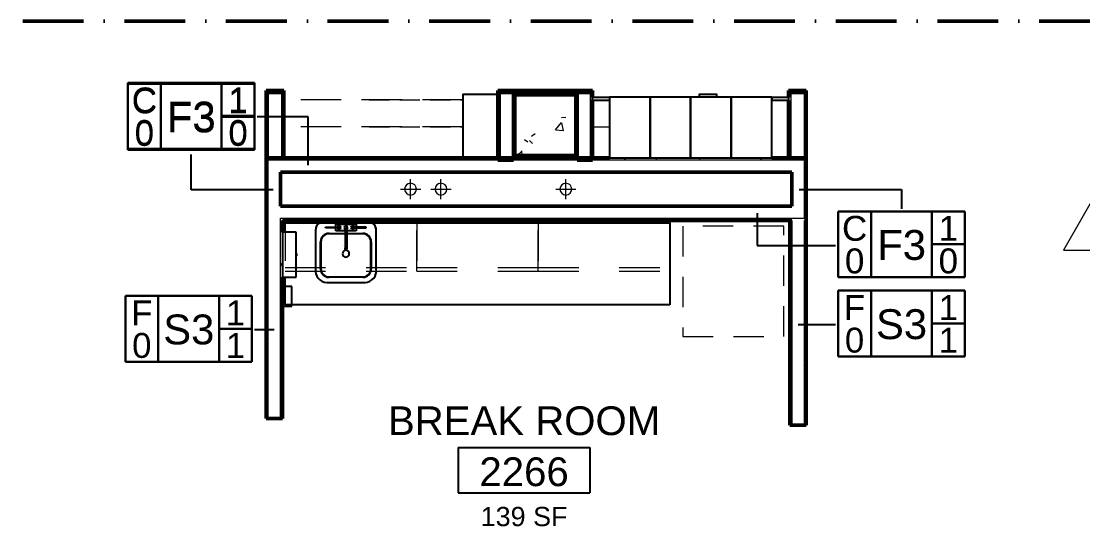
# Model space of a CAD drawing. Header units: inches. Extents: x -1132 to 5570, y -1986 to 4304.
# Drawn here: x 2753.7 to 3068.1, y -1115.6 to -964.6 of the extents above; entities that cross this region are included whole.
import ezdxf

# ---------------------------------------------------------------- set-up
doc = ezdxf.new("R2010")
doc.units = ezdxf.units.IN
doc.header["$LTSCALE"] = 96
doc.header["$MEASUREMENT"] = 0
for name, pattern in [('Dash', [0.25, 0.125, -0.125]), ('Dash Dot 3_16_', [0.3125, 0.1875, -0.0625, 0, -0.0625]), ('Hidden 1_8_', [0.1875, 0.125, -0.0625]), ('IMPORT-Demolished _3_', [0.09375, 0.0625, -0.03125]), ('Overhead', [0.15625, 0.09375, -0.0625])]:
    doc.linetypes.add(name, pattern=pattern)
doc.layers.get('0').update_dxf_attribs({"linetype": 'CONTINUOUS'})
for name, color, linetype, lineweight in [('101013_EX_MER-02_dwg', 8, 'CONTINUOUS', 13), ('A-ANNO-SYMB', 150, 'CONTINUOUS', 13), ('A-AREA-IDEN', 2, 'CONTINUOUS', 25), ('A-DEMO', 250, 'IMPORT-Demolished _3_', 13), ('A-DETL-HDLN', 90, 'Hidden 1_8_', 13), ('A-WALL', 113, 'CONTINUOUS', 18), ('A-WALL-IDEN', 211, 'CONTINUOUS', 25), ('A-WALL-PATT', 111, 'CONTINUOUS', 25), ('G-ANNO-REVC-IDEN', 71, 'CONTINUOUS', 18), ('I-WALL', 2, 'CONTINUOUS', 18), ('P-PIPE', 3, 'CONTINUOUS', 18), ('P-PIPE-CNTR', 3, 'CONTINUOUS', 18), ('P-SANR-FIXT', 6, 'CONTINUOUS', 25), ('Q-CASE', 31, 'CONTINUOUS', 25), ('Q-CASE-HDLN', 31, 'Dash', 18), ('Q-SPCQ', 91, 'CONTINUOUS', 25)]:
    doc.layers.add(name, color=color, linetype=linetype, lineweight=lineweight)
doc.layers.add('A-COLS', color=5, linetype='CONTINUOUS')
doc.layers.add('A-WALL-FULL', color=6, linetype='CONTINUOUS')
doc.styles.add('Arial_1', font='arial.ttf', dxfattribs={"height": 8.851796})
doc.styles.add('Arial_2', font='arial.ttf', dxfattribs={"height": 7.376497})
doc.styles.add('Swis721 BT', font='swiss.ttf', dxfattribs={"height": 8.514638})
doc.styles.add('Swis721 Ex BT', font='swisse.ttf', dxfattribs={"height": 5.705972})
pattern_1 = [(0, (-36, 0), (15.36, 3.84), [1.267, -10.253, 1.267, -10.253, -61.44]), (0, (-36, 0), (15.36, 3.84), [-23.04, 1.267, -21.773, 1.267, -10.253, -26.88]), (0, (-36, 0), (15.36, 3.84), [-57.6, 1.267, -6.413, 1.267, -17.933]), (120, (-30.24, 1.92), (-11.0055376, 11.38215), [1.267, -10.253, 1.267, -10.253, -61.44]), (120, (-30.24, 1.92), (-11.0055376, 11.38215), [-23.04, 1.267, -21.773, 1.267, -10.253, -26.88]), (120, (-30.24, 1.92), (-11.0055376, 11.38215), [-57.6, 1.267, -6.413, 1.267, -17.933]), (240, (-28.32, 9.6), (-4.3544624, -15.22215), [1.267, -10.253, 1.267, -10.253, -61.44]), (240, (-28.32, 9.6), (-4.3544624, -15.22215), [-23.04, 1.267, -21.773, 1.267, -10.253, -26.88]), (240, (-28.32, 9.6), (-4.3544624, -15.22215), [-57.6, 1.267, -6.413, 1.267, -17.933])]

# ---------------------------------------------------------------- blocks, each defined once
blk = doc.blocks.new('101013_EX_MER-02_dwg-1452792-2ND FLR PLAN - EAST WING')
at = {"layer": 'A-DEMO', "color": 9}
for p, q in [((2951.47, 1235.08), (2979.18, 1235.08)), ((3012.59, 1235.08), (3012.98, 1235.08)), ((2951.47, 1227.08), (2979.18, 1227.08)), ((3012.59, 1227.08), (3012.98, 1227.08)), ((3017.61, 1227.08), (3022.64, 1227.08))]:
    blk.add_line(p, q, dxfattribs=at)
at = {"layer": 'A-WALL-FULL', "color": 9}
blk.add_line((3007.18, 1217.83), (3007.18, 1218.52), dxfattribs=at)
at = {"layer": 'A-WALL-FULL', "color": 9, "flags": 128}
for points in [[(2989.57, 1236.58), (2979.18, 1236.58), (2979.18, 1217.83)], [(3007.18, 1236.52), (3007.18, 1236.58), (2994.2, 1236.58)], [(3054.43, 1235.83), (3054.43, 1236.58), (3049.18, 1236.58), (3049.18, 1235.83)]]:
    blk.add_lwpolyline(points, dxfattribs=at)
blk = doc.blocks.new('Casework-Countertop - 2_-10_ Counter Top-3555200-2ND FLR PLAN - EAST WING')
at = {"layer": 'Q-CASE'}
for p, q in [((-47.26, 0.5), (-47.26, -0.25)), ((66.74, -0.25), (66.74, 0.5)), ((-47.26, -0.25), (66.74, -0.25)), ((-47.26, -3), (-47.26, -0.25)), ((66.74, -0.25), (66.74, -24.5)), ((-47.26, -24.5), (-47.26, -16.3)), ((66.74, -24.5), (-47.26, -24.5))]:
    blk.add_line(p, q, dxfattribs=at)
blk = doc.blocks.new('Sink - Square - 18_ x 18_ - ADA-837437-2ND FLR PLAN - EAST WING')
at = {"layer": 'P-SANR-FIXT'}
for p, q in [((7.12, 7.59), (-5.88, 7.59)), ((-2.38, 4.84), (-2.38, 6.84)), ((-2.38, 6.84), (3.62, 6.84)), ((3.62, 6.84), (3.62, 5.97)), ((-8.38, 5.09), (-8.38, -6.41)), ((-8.38, 5.09), (-8.38, -6.41)), ((-5.38, 5.72), (-5.38, 5.97)), ((-5.38, 5.97), (-1.13, 5.97)), ((-1.13, 5.72), (-5.38, 5.72)), ((-4.38, 4.09), (5.62, 4.09)), ((-4.38, 4.09), (5.62, 4.09)), ((5.62, 3.99), (-4.38, 3.99)), ((0.37, 4.84), (-2.38, 4.84)), ((-1.13, 5.97), (-1.13, 5.72)), ((0.37, 5.84), (0.37, -0.61)), ((0.87, 5.84), (0.87, -0.61)), ((3.62, 4.84), (0.87, 4.84)), ((2.37, 5.97), (2.37, 5.72)), ((6.62, 5.97), (2.37, 5.97)), ((2.37, 5.72), (6.62, 5.72)), ((3.62, 5.72), (3.62, 4.84)), ((6.62, 5.72), (6.62, 5.97)), ((9.62, -6.41), (9.62, 5.09)), ((9.62, -6.41), (9.62, 5.09)), ((-6.88, -6.41), (-6.88, 1.59)), ((-6.88, -6.41), (-6.88, 1.59)), ((-6.78, 1.59), (-6.78, -6.41)), ((8.01, -6.41), (8.01, 1.59)), ((8.12, 1.59), (8.12, -6.41)), ((8.12, 1.59), (8.12, -6.41)), ((-4.38, -8.8), (5.62, -8.8)), ((5.62, -8.91), (-4.38, -8.91)), ((5.62, -8.91), (-4.38, -8.91)), ((-5.06, -10.41), (6.3, -10.41)), ((-5.06, -10.41), (6.3, -10.41))]:
    blk.add_line(p, q, dxfattribs=at)
at = {"layer": 'P-SANR-FIXT', "lineweight": 13}
for p, q in [((1.24, 0.59), (1.24, 0.59)), ((-0.01, -1.97), (-0.01, -1.97))]:
    blk.add_line(p, q, dxfattribs=at)
at = {"layer": 'P-SANR-FIXT', "lineweight": 13, "flags": 128}
for points in [[(-0.01, 0.6), (-0.01, 0.59), (-0.01, 0.59)], [(-0.01, 0.59), (-0.01, 0.59), (-0.01, 0.59), (-0.01, 0.59)], [(1.24, 0.59), (1.24, 0.59), (1.24, 0.6)], [(1.24, -1.96), (1.24, -1.97), (1.24, -1.97), (1.24, -1.97)]]:
    blk.add_lwpolyline(points, dxfattribs=at)
at = {"layer": 'P-SANR-FIXT'}
for centre, radius, start, end in [((-5.88, 5.09), 2.5, 90, 180), ((-5.88, 5.09), 2.5, 120.3305, 180), ((-1.38, 5.84), 0.5, 0, 165.5225), ((0.62, 5.84), 0.5, 360, 180), ((2.62, 5.84), 0.5, 14.4775, 180), ((7.12, 5.09), 2.5, 360, 90), ((7.12, 5.09), 2.5, 360, 59.6695), ((-4.38, 1.59), 2.5, 90, 180), ((-4.38, 1.59), 2.5, 90, 180), ((-4.38, 1.59), 2.4, 90, 180), ((-1.38, 5.84), 0.5, 194.4775, 360), ((0.62, 5.84), 0.5, 180, 240), ((0.62, 5.84), 0.5, 300, 360), ((2.62, 5.84), 0.5, 180, 345.5225), ((5.62, 1.59), 2.5, 360, 90), ((5.62, 1.59), 2.5, 0, 90), ((5.62, 1.59), 2.4, 360, 90), ((0.62, -1.91), 1, 0, 180), ((0.62, -1.91), 1, 180, 0), ((0.62, -0.41), 0.324, 140.5913, 180), ((0.62, -0.41), 0.324, 180, 360), ((0.62, -0.41), 0.324, 360, 39.4087), ((-4.91, -6.9), 3.51, 171.8503, 267.5498), ((-4.91, -6.9), 3.51, 171.8503, 267.5498), ((-4.38, -6.41), 2.5, 180, 270), ((-4.38, -6.41), 2.5, 180, 270), ((-4.38, -6.41), 2.4, 180, 270), ((5.62, -6.41), 2.5, 270, 0), ((5.62, -6.41), 2.5, 270, 0), ((5.62, -6.41), 2.4, 270, 360), ((6.15, -6.9), 3.51, 272.4502, 8.1497), ((6.15, -6.9), 3.51, 272.4502, 8.1497)]:
    blk.add_arc(centre, radius, start, end, dxfattribs=at)
at = {"layer": 'P-SANR-FIXT', "lineweight": 13}
for centre, start, end in [((-1.38, 5.84), 360, 180), ((-1.38, 5.84), 180, 360), ((2.62, 5.84), 360, 180), ((2.62, 5.84), 180, 360)]:
    blk.add_arc(centre, 0.396, start, end, dxfattribs=at)
blk = doc.blocks.new('Casework-Shell-Upper - Standard-3618628-2ND FLR PLAN - EAST WING')
at = {"layer": 'Q-CASE-HDLN'}
for p, q in [((-23.26, 0), (-23.26, -15)), ((15.74, 0), (-23.26, 0)), ((15.74, -15), (15.74, 0)), ((-23.26, -14), (15.74, -14)), ((-23.26, -15), (15.74, -15))]:
    blk.add_line(p, q, dxfattribs=at)
blk = doc.blocks.new('Casework-Shell-Upper - Standard-3554632-2ND FLR PLAN - EAST WING')
at = {"layer": 'Q-CASE-HDLN'}
for p, q in [((-23.26, 0), (-23.26, -15)), ((12.74, 0), (-23.26, 0)), ((12.74, -15), (12.74, 0)), ((-23.26, -14), (12.74, -14)), ((-23.26, -15), (12.74, -15))]:
    blk.add_line(p, q, dxfattribs=at)
blk = doc.blocks.new('Casework-Shell-Upper - Standard-3554563-2ND FLR PLAN - EAST WING')
at = {"layer": 'Q-CASE-HDLN'}
for p, q in [((-23.26, 0), (-23.26, -15)), ((15.74, 0), (-23.26, 0)), ((15.74, -15), (15.74, 0)), ((-23.26, -14), (15.74, -14)), ((-23.26, -15), (15.74, -15))]:
    blk.add_line(p, q, dxfattribs=at)
blk = doc.blocks.new('Paper Towel Dispenser - W13_3xD8xH16_4-3455613-2ND FLR PLAN - EAST WING')
at = {"layer": 'Q-SPCQ'}
for p, q in [((6.03, 2), (-7.28, 2)), ((-7.28, 2), (-7.28, -2)), ((-1, 2.12), (-1, 2)), ((-0.89, 2.12), (-1, 2.12)), ((-1, 2.12), (-0.25, 2.12)), ((-0.25, 2.12), (-0.36, 2.12)), ((-0.25, 2), (-0.25, 2.12)), ((6.03, -2), (6.03, 2)), ((-7.28, -2), (6.03, -2))]:
    blk.add_line(p, q, dxfattribs=at)
blk = doc.blocks.new('Soap_Dispenser - Soap_Dispenser-3617477-2ND FLR PLAN - EAST WING')
at = {"layer": 'Q-SPCQ'}
for p, q in [((3.8, 5.19), (-1.95, 5.19)), ((-1.95, 5.19), (-1.95, 2.44)), ((3.8, 2.44), (3.8, 5.19)), ((-1.95, 2.44), (3.8, 2.44))]:
    blk.add_line(p, q, dxfattribs=at)
blk = doc.blocks.new('Equipment - General - Appliance - Refrigerator - Kenmore 60603-516649-2ND FLR PLAN - EAST WING')
at = {"layer": 'Q-SPCQ', "linetype": 'Overhead', "lineweight": 13}
for p, q in [((16.94, -2.43), (-12.94, -2.43)), ((-12.94, -2.43), (-12.94, -35.06)), ((16.94, -35.06), (16.94, -2.43)), ((-12.94, -35.06), (16.94, -35.06))]:
    blk.add_line(p, q, dxfattribs=at)
blk = doc.blocks.new('SE - Lockers - Double Tier 12x18x72-3694761-2ND FLR PLAN - EAST WING')
at = {"layer": 'Q-SPCQ'}
for p, q in [((12, 0), (0, 0)), ((0, 0), (0, -18)), ((12, -18), (12, 0)), ((-5.03125, -17), (0, -17)), ((-5.03125, -17), (-5.03125, -18)), ((0, -18), (-5.03125, -18)), ((0, -18), (0, -17)), ((0, -18), (12, -18))]:
    blk.add_line(p, q, dxfattribs=at)
blk = doc.blocks.new('SE - Lockers - Double Tier 12x18x72-3533640-2ND FLR PLAN - EAST WING')
at = {"layer": 'Q-SPCQ'}
for p, q in [((12, 0), (0, 0)), ((0, 0), (0, -18)), ((12, -18), (12, 0)), ((0, -18), (12, -18))]:
    blk.add_line(p, q, dxfattribs=at)
blk = doc.blocks.new('SE - Lockers - Double Tier 12x18x72-3694736-2ND FLR PLAN - EAST WING')
at = {"layer": 'Q-SPCQ'}
for p, q in [((12, 0), (0, 0)), ((0, 0), (0, -18)), ((12, -18), (12, 0)), ((0, -18), (12, -18)), ((12, -17), (17.03125, -17)), ((12, -18), (12, -17)), ((17.03125, -18), (12, -18)), ((17.03125, -17), (17.03125, -18))]:
    blk.add_line(p, q, dxfattribs=at)
blk = doc.blocks.new('SE - Lockers - Double Tier 12x18x72-3694618-2ND FLR PLAN - EAST WING')
at = {"layer": 'Q-SPCQ'}
for p, q in [((12, 0), (0, 0)), ((0, 0), (0, -18)), ((12, -18), (12, 0)), ((-0.03125, -17), (0, -17)), ((-0.03125, -17), (-0.03125, -18)), ((0, -18), (-0.03125, -18)), ((0, -18), (0, -17)), ((0, -18), (12, -18))]:
    blk.add_line(p, q, dxfattribs=at)
blk = doc.blocks.new('Tag - Room - Name _ Number-511422-2ND FLR PLAN - EAST WING')
at = {"layer": 'A-AREA-IDEN'}
for p, q in [((-0.2081, -0.0229), (-0.2081, -0.1635)), ((-0.2081, -0.0229), (0.1981, -0.0229)), ((0.1981, -0.0229), (0.1981, -0.1635)), ((-0.2081, -0.1635), (0.1981, -0.1635))]:
    blk.add_line(p, q, dxfattribs=at)
blk = doc.blocks.new('Tag-Revision - Standard-1506585-2ND FLR PLAN - EAST WING')
at = {"layer": 'G-ANNO-REVC-IDEN'}
for p, q in [((0, 0.1384), (-0.1263, -0.0804)), ((0, 0.1384), (-0.1263, -0.0804)), ((0, 0.1384), (0.1263, -0.0804)), ((0.1263, -0.0804), (0, 0.1384)), ((-0.1263, -0.0804), (0.1263, -0.0804)), ((-0.1263, -0.0804), (0.1263, -0.0804))]:
    blk.add_line(p, q, dxfattribs=at)
blk = doc.blocks.new('Tag-Wall - Standard-1146418-2ND FLR PLAN - EAST WING')
at = {"layer": 'A-WALL-IDEN'}
for p, q in [((-0.0937, 0.1172), (-0.1953, 0.1172)), ((-0.1953, 0.1172), (-0.1953, -0.0859)), ((-0.1953, -0.0859), (-0.1953, 0.1172)), ((-0.1953, 0.1172), (0.1953, 0.1172)), ((-0.0937, -0.0859), (-0.0937, 0.1172)), ((0.0938, 0.1172), (-0.0937, 0.1172)), ((-0.0937, 0.1172), (-0.0937, -0.0859)), ((0.0938, -0.0859), (0.0938, 0.1172)), ((0.1953, 0.1172), (0.0938, 0.1172)), ((0.0938, 0.1172), (0.0938, 0.0156)), ((0.1953, 0.1172), (0.1953, -0.0859)), ((0.1953, 0.0156), (0.1953, 0.1172)), ((0.1953, 0.0156), (0.0938, 0.0156)), ((0.0938, 0.0156), (0.0938, -0.0859)), ((0.0938, 0.0156), (0.1953, 0.0156)), ((0.1953, -0.0859), (0.1953, 0.0156)), ((-0.1953, -0.0859), (-0.0937, -0.0859)), ((0.1953, -0.0859), (-0.1953, -0.0859)), ((-0.0937, -0.0859), (0.0938, -0.0859)), ((0.0938, -0.0859), (0.1953, -0.0859))]:
    blk.add_line(p, q, dxfattribs=at)
blk = doc.blocks.new('block')
at = {"layer": 'A-COLS', "lineweight": 13}
h = blk.add_hatch(dxfattribs=at)
h.set_pattern_fill('FP_5', color=256, style=0, pattern_type=2)
h.set_pattern_definition([(50, (-36, 0), (27.5427, -2.40992), [2.88, -31.68]), (355, (-36, 0), (-5.32784, 28.88427), [2.304, -25.344]), (100.451, (-33.705, -0.2), (22.21532, 26.47393), [2.448, -26.924]), (46.184, (-36, 7.68), (40.98187, -6.35642), [4.32, -47.52]), (96.636, (-32.585, 7.15), (35.89075, 37.4062), [3.671, -40.386]), (351.184, (-36, 7.68), (35.891, 37.4062), [3.456, -38.016]), (21, (-32.16, 5.76), (22.92104, -15.46073), [2.88, -31.68]), (326, (-32.16, 5.76), (9.34353, 27.84574), [2.304, -25.344]), (71.451, (-30.25, 4.472), (32.26477, 12.38442), [2.448, -26.924]), (37.5, (-36, 0), (0.466855, 12.782707), [1.267, -23.77, 1.267, -24.461, -25.44]), (37.5, (-36, 0), (0.466855, 12.782707), [-50.765, 1.267, -24.173]), (7.5, (-36, 0), (10.10159, 15.14509), [1.267, -13.402, 1.267, -23.194, -9.696]), (7.5, (-36, 0), (10.10159, 15.14509), [-39.13, 1.267, -8.429]), (327.5, (-44.563, 0), (20.49916, -0.86578), [1.267, -8.333, 1.267, -28.685, -39.744]), (327.5, (-44.563, 0), (20.49916, -0.86578), [-39.552, 1.267, -38.477]), (317.5, (-48.403, 0), (22.39478, 3.84429), [1.267, -11.213, 1.267, -18.624, -28.224]), (317.5, (-48.403, 0), (22.39478, 3.84429), [-32.371, 1.267, -26.957])])
h.paths.add_polyline_path([(2994.59634642, 1218.52010445), (3012.59634642, 1218.52010445), (3012.59634642, 1236.52010445), (2994.59634642, 1236.52010445)], flags=0)
at = {"layer": 'A-WALL-PATT', "lineweight": 13}
h = blk.add_hatch(dxfattribs=at)
h.set_pattern_fill('FP_22', color=256, style=0, pattern_type=2)
h.set_pattern_definition([(0, (-36, 0), (30.72, 7.68), [1.267, -21.773, 1.267, -21.773, -122.88]), (0, (-36, 0), (30.72, 7.68), [-46.08, 1.267, -44.813, 1.267, -21.773, -53.76]), (0, (-36, 0), (30.72, 7.68), [-115.2, 1.267, -14.093, 1.267, -37.133]), (120, (-24.48, 3.84), (-22.011075, 22.7643), [1.267, -21.773, 1.267, -21.773, -122.88]), (120, (-24.48, 3.84), (-22.011075, 22.7643), [-46.08, 1.267, -44.813, 1.267, -21.773, -53.76]), (120, (-24.48, 3.84), (-22.011075, 22.7643), [-115.2, 1.267, -14.093, 1.267, -37.133]), (240, (-20.64, 19.2), (-8.708925, -30.4443), [1.267, -21.773, 1.267, -21.773, -122.88]), (240, (-20.64, 19.2), (-8.708925, -30.4443), [-46.08, 1.267, -44.813, 1.267, -21.773, -53.76]), (240, (-20.64, 19.2), (-8.708925, -30.4443), [-115.2, 1.267, -14.093, 1.267, -37.133])])
h.paths.add_polyline_path([(2926.14125568, 1237.20760445), (2926.14125568, 1237.83260445), (2920.89125568, 1237.83260445), (2920.89125568, 1237.20760445)], flags=0)
h = blk.add_hatch(dxfattribs=at)
h.set_pattern_fill('FP_1', color=256, style=0, pattern_type=2)
h.set_pattern_definition(pattern_1)
h.paths.add_polyline_path([(2921.51625568, 1217.83260445), (2921.51625568, 1237.20760445), (2920.89125568, 1237.20760445), (2920.89125568, 1217.83260445)], flags=0)
h = blk.add_hatch(dxfattribs=at)
h.set_pattern_fill('FP_1', color=256, style=0, pattern_type=2)
h.set_pattern_definition(pattern_1)
h.paths.add_polyline_path([(2926.14125568, 1217.83260445), (2926.14125568, 1237.20760445), (2925.51625568, 1237.20760445), (2925.51625568, 1217.83260445)], flags=0)
h = blk.add_hatch(dxfattribs=at)
h.set_pattern_fill('FP_1', color=256, style=0, pattern_type=2)
h.set_pattern_definition(pattern_1)
h.paths.add_polyline_path([(2990.20572142, 1217.20760445), (2990.20572142, 1237.20760445), (2989.58072142, 1237.20760445), (2989.58072142, 1217.20760445)], flags=0)
h = blk.add_hatch(dxfattribs=at)
h.set_pattern_fill('FP_1', color=256, style=0, pattern_type=2)
h.set_pattern_definition(pattern_1)
h.paths.add_polyline_path([(3017.61197142, 1217.20760445), (3017.61197142, 1237.20760445), (3016.98697142, 1237.20760445), (3016.98697142, 1217.20760445)], flags=0)
h = blk.add_hatch(dxfattribs=at)
h.set_pattern_fill('FP_1', color=256, style=0, pattern_type=2)
h.set_pattern_definition(pattern_1)
h.paths.add_polyline_path([(3076.26822142, 1217.83260445), (3076.26822142, 1237.20760445), (3075.64322142, 1237.20760445), (3075.67447142, 1217.83260445)], flags=0)
h = blk.add_hatch(dxfattribs=at)
h.set_pattern_fill('FP_1', color=256, style=0, pattern_type=2)
h.set_pattern_definition(pattern_1)
h.paths.add_polyline_path([(3080.89322142, 1217.83260445), (3080.89322142, 1237.20760445), (3080.26822142, 1237.20760445), (3080.26822142, 1217.83260445)], flags=0)
h = blk.add_hatch(dxfattribs=at)
h.set_pattern_fill('FP_1', color=256, style=0, pattern_type=2)
h.set_pattern_definition(pattern_1)
h.paths.add_polyline_path([(2985.87651802, 1217.20760445), (2985.87651802, 1217.83260445), (2920.89125568, 1217.83260445), (2920.89125568, 1217.20760445), (2966.46071155, 1217.20760445)], flags=0)
h = blk.add_hatch(dxfattribs=at)
h.set_pattern_fill('FP_1', color=256, style=0, pattern_type=2)
h.set_pattern_definition(pattern_1)
h.paths.add_polyline_path([(2921.51625568, 1199.33260445), (2921.51625568, 1217.20760445), (2920.89125568, 1217.20760445), (2920.89125568, 1199.33260445)], flags=0)
h = blk.add_hatch(dxfattribs=at)
h.set_pattern_fill('FP_1', color=256, style=0, pattern_type=2)
h.set_pattern_definition(pattern_1)
h.paths.add_polyline_path([(2985.87651802, 1217.20760445), (3013.87651802, 1217.20760445), (3013.87651802, 1217.83260445), (2985.87651802, 1217.83260445)], flags=0)
h = blk.add_hatch(dxfattribs=at)
h.set_pattern_fill('FP_1', color=256, style=0, pattern_type=2)
h.set_pattern_definition(pattern_1)
h.paths.add_polyline_path([(3080.26822142, 1217.20760445), (3080.89322142, 1217.20760445), (3080.89322142, 1217.83260445), (3013.87651802, 1217.83260445), (3013.87651802, 1217.20760445), (3032.56957933, 1217.20760445)], flags=0)
h = blk.add_hatch(dxfattribs=at)
h.set_pattern_fill('FP_1', color=256, style=0, pattern_type=2)
h.set_pattern_definition(pattern_1)
h.paths.add_polyline_path([(2921.51625568, 1066.58142403), (2921.51625568, 1104.51892403), (2920.89125568, 1104.51892403), (2920.89125568, 1066.58142403)], flags=0)
h.paths.add_polyline_path([(2920.89125568, 1140.64392403), (2921.51625568, 1140.64392403), (2921.51625568, 1199.33260445), (2920.89125568, 1199.33260445), (2920.89125568, 1187.61497096)], flags=0)
h = blk.add_hatch(dxfattribs=at)
h.set_pattern_fill('FP_1', color=256, style=0, pattern_type=2)
h.set_pattern_definition(pattern_1)
h.paths.add_polyline_path([(3076.64322142, 1199.33260445), (3080.26822142, 1199.33260445), (3080.26822142, 1199.95760445), (2925.14125568, 1199.95760445), (2925.14125568, 1199.33260445), (3032.56957933, 1199.33260445)], flags=0)
h = blk.add_hatch(dxfattribs=at)
h.set_pattern_fill('FP_1', color=256, style=0, pattern_type=2)
h.set_pattern_definition(pattern_1)
h.paths.add_polyline_path([(2925.51625568, 1066.58142403), (2925.76625568, 1066.58142403), (2925.76625568, 1104.51892403), (2925.14125568, 1104.51892403), (2925.14125568, 1066.58142403)], flags=0)
h.paths.add_polyline_path([(2925.14125568, 1140.64392403), (2925.76625568, 1140.64392403), (2925.76625568, 1199.33260445), (2925.14125568, 1199.33260445), (2925.14125568, 1182.5318232)], flags=0)
h = blk.add_hatch(dxfattribs=at)
h.set_pattern_fill('FP_1', color=256, style=0, pattern_type=2)
h.set_pattern_definition(pattern_1)
h.paths.add_polyline_path([(3076.64322142, 928.33067884), (3076.64322142, 976.83067884), (3076.01822142, 976.83067884), (3076.01822142, 928.33067884)], flags=0)
h.paths.add_polyline_path([(3076.64322142, 1012.83067884), (3076.64322142, 1061.95642403), (3076.01822142, 1061.95642403), (3076.01822142, 1012.83067884)], flags=0)
h.paths.add_polyline_path([(3076.64322142, 1065.95642403), (3076.64322142, 1102.51864114), (3076.01822142, 1102.51864114), (3076.01822142, 1065.95642403)], flags=0)
h.paths.add_polyline_path([(3076.64322142, 1138.64364114), (3076.64322142, 1199.33260445), (3076.01822142, 1199.33260445), (3076.01822142, 1138.64364114)], flags=0)
h = blk.add_hatch(dxfattribs=at)
h.set_pattern_fill('FP_1', color=256, style=0, pattern_type=2)
h.set_pattern_definition(pattern_1)
h.paths.add_polyline_path([(3080.26822142, 928.33067884), (3080.89322142, 928.33067884), (3080.89322142, 976.83067884), (3080.26822142, 976.83067884), (3080.26822142, 958.25273505)], flags=0)
h.paths.add_polyline_path([(3080.89322142, 1012.83067884), (3080.89322142, 1102.51864114), (3080.26822142, 1102.51864114), (3080.26822142, 1012.83067884)], flags=0)
h.paths.add_polyline_path([(3080.89322142, 1138.64364114), (3080.89322142, 1199.33260445), (3080.26822142, 1199.33260445), (3080.26822142, 1138.64364114)], flags=0)
at = {"layer": 'A-ANNO-SYMB', "linetype": 'Dash Dot 3_16_', "lineweight": 50}
blk.add_line((3197.92584775, 1258.33088663), (2805.38316339, 1258.33088663), dxfattribs=at)
at = {"layer": 'A-COLS', "lineweight": 50}
for p, q in [((3012.59634642, 1236.52010445), (2994.59634642, 1236.52010445)), ((2994.59634642, 1236.52010445), (2994.59634642, 1218.52010445)), ((3012.59634642, 1218.52010445), (3012.59634642, 1236.52010445)), ((2994.59634642, 1218.52010445), (3012.59634642, 1218.52010445))]:
    blk.add_line(p, q, dxfattribs=at)
at = {"layer": 'A-DETL-HDLN'}
for p, q in [((2979.18562135, 1235.08281082), (2926.14125568, 1235.08281082)), ((2979.18562135, 1227.08281082), (2926.14125568, 1227.08281082))]:
    blk.add_line(p, q, dxfattribs=at)
at = {"layer": 'A-WALL', "lineweight": 50}
for p, q in [((2926.14125568, 1237.83260445), (2920.89125568, 1237.83260445)), ((2920.89125568, 1237.83260445), (2920.89125568, 1237.20760445)), ((2926.14125568, 1237.20760445), (2926.14125568, 1237.83260445)), ((3017.61197142, 1237.83260445), (2989.58072142, 1237.83260445)), ((2989.58072142, 1237.83260445), (2989.58072142, 1237.20760445)), ((2989.58072142, 1237.20760445), (3017.61197142, 1237.20760445)), ((3017.61197142, 1237.20760445), (3017.61197142, 1237.83260445)), ((3080.89322142, 1237.83260445), (3075.64322142, 1237.83260445)), ((3075.64322142, 1237.83260445), (3075.64322142, 1237.20760445)), ((3080.89322142, 1237.20760445), (3080.89322142, 1237.83260445))]:
    blk.add_line(p, q, dxfattribs=at)
at = {"layer": 'A-WALL'}
for p, q in [((2921.51625568, 1237.20760445), (2921.51625568, 1217.83260445)), ((2925.51625568, 1237.20760445), (2925.51625568, 1217.83260445)), ((2990.20572142, 1237.20760445), (2990.20572142, 1217.20760445)), ((3016.98697142, 1217.20760445), (3016.98697142, 1237.20760445)), ((3076.26822142, 1237.20760445), (3076.26822142, 1217.83260445)), ((3080.26822142, 1237.20760445), (3080.26822142, 1217.83260445)), ((3080.26822142, 1217.20760445), (2921.51625568, 1217.20760445)), ((2921.51625568, 1140.64392403), (2921.51625568, 1217.20760445)), ((3080.26822142, 1217.20760445), (3080.26822142, 1199.95760445)), ((2925.14125568, 1199.95760445), (3080.26822142, 1199.95760445)), ((2925.14125568, 1140.64392403), (2925.14125568, 1199.95760445)), ((3076.64322142, 1199.33260445), (3076.64322142, 1138.64364114)), ((3080.26822142, 1199.33260445), (3080.26822142, 1138.64364114))]:
    blk.add_line(p, q, dxfattribs=at)
at = {"layer": 'A-WALL-IDEN'}
for p, q in [((2933.36448809, 1229.96440945), (2918.23990939, 1229.96440945)), ((2933.36448809, 1215.70760445), (2933.36448809, 1229.96440945)), ((2898.73990939, 1208.40330797), (2898.73990939, 1218.86219513)), ((2923.01625568, 1208.40330797), (2898.73990939, 1208.40330797)), ((3078.76822142, 1208.52173138), (3109.115537, 1208.52173138)), ((3109.115537, 1208.52173138), (3109.115537, 1202.74747752)), ((3066.35480495, 1201.45760445), (3066.35480495, 1191.92339293)), ((3066.35480495, 1191.92339293), (3089.57021687, 1191.92339293)), ((2923.32875568, 1166.8800462), (2917.47955268, 1166.8800462)), ((3078.45572142, 1168.45011703), (3089.57021687, 1168.45011703))]:
    blk.add_line(p, q, dxfattribs=at)
at = {"layer": 'I-WALL', "lineweight": 50}
for p, q in [((2926.14125568, 1237.20760445), (2920.89125568, 1237.20760445)), ((2920.89125568, 1237.20760445), (2920.89125568, 1140.64392403)), ((2926.14125568, 1217.83260445), (2926.14125568, 1237.20760445)), ((2989.58072142, 1237.20760445), (2989.58072142, 1217.20760445)), ((2994.20572142, 1217.20760445), (2994.20572142, 1237.20760445)), ((3012.98697142, 1237.20760445), (3012.98697142, 1217.20760445)), ((3017.61197142, 1235.83260445), (3017.61197142, 1237.20760445)), ((3080.89322142, 1237.20760445), (3075.64322142, 1237.20760445)), ((3075.64322142, 1237.20760445), (3075.64322142, 1235.83260445)), ((3080.89322142, 1138.64364114), (3080.89322142, 1237.20760445)), ((3017.61197142, 1217.20760445), (3017.61197142, 1234.83260445)), ((3075.64322142, 1234.83260445), (3075.64322142, 1217.83260445)), ((2920.89125568, 1217.83260445), (3022.64322142, 1217.83260445)), ((2989.58072142, 1217.20760445), (2994.20572142, 1217.20760445)), ((3012.98697142, 1217.20760445), (3017.61197142, 1217.20760445)), ((3080.89322142, 1217.83260445), (3070.64322142, 1217.83260445)), ((2925.14125568, 1213.58260445), (3076.64322142, 1213.58260445)), ((2925.14125568, 1203.58260445), (2925.14125568, 1213.58260445)), ((3076.64322142, 1213.58260445), (3076.64322142, 1203.58260445)), ((3076.64322142, 1203.58260445), (2925.14125568, 1203.58260445)), ((2925.76625568, 1195.83260445), (2925.76625568, 1199.33260445)), ((3076.64322142, 1199.33260445), (2925.76625568, 1199.33260445)), ((3076.01822142, 1199.33260445), (3076.01822142, 1138.64364114)), ((2925.76625568, 1140.64392403), (2925.76625568, 1182.5318232)), ((2920.89125568, 1140.64392403), (2925.76625568, 1140.64392403)), ((3076.01822142, 1138.64364114), (3080.89322142, 1138.64364114))]:
    blk.add_line(p, q, dxfattribs=at)
at = {"layer": 'P-PIPE', "color": 55}
for centre, start, end in [((2963.68562135, 1208.58260445), 0, 180), ((2963.68562135, 1208.58260445), 180, 0), ((2972.68562135, 1208.58260445), 0, 180), ((2972.68562135, 1208.58260445), 180, 0), ((3009.68562135, 1208.58260445), 0, 180), ((3009.68562135, 1208.58260445), 180, 0)]:
    blk.add_arc(centre, 1.75, start, end, dxfattribs=at)
at = {"layer": 'P-PIPE-CNTR', "color": 55}
for p, q in [((2963.68562135, 1205.58260445), (2963.68562135, 1211.58260445)), ((2972.68562135, 1205.58260445), (2972.68562135, 1211.58260445)), ((3009.68562135, 1205.58260445), (3009.68562135, 1211.58260445)), ((2960.68562135, 1208.58260445), (2966.68562135, 1208.58260445)), ((2969.68562135, 1208.58260445), (2975.68562135, 1208.58260445)), ((3006.68562135, 1208.58260445), (3012.68562135, 1208.58260445))]:
    blk.add_line(p, q, dxfattribs=at)
at = {"layer": '101013_EX_MER-02_dwg', "color": 9}
blk.add_blockref('101013_EX_MER-02_dwg-1452792-2ND FLR PLAN - EAST WING', (0.0064709, 0.00000725), dxfattribs=at)
at = {"layer": 'A-AREA-IDEN', "xscale": 95.99999999999994, "yscale": 95.99999999999994, "zscale": 95.99999999999994}
blk.add_blockref('Tag - Room - Name _ Number-511422-2ND FLR PLAN - EAST WING', (2997.77635437, 1134.28657117), dxfattribs=at)
at = {"layer": 'A-WALL-IDEN', "xscale": 95.99999999999994, "yscale": 95.99999999999994, "zscale": 95.99999999999994}
for p in [(2898.73990939, 1228.78849404), (2898.73990939, 1228.5103643), (3109.07021687, 1190.74747752), (3109.115537, 1190.74747752), (2897.97955268, 1165.70413078), (3109.07021687, 1167.27420161)]:
    blk.add_blockref('Tag-Wall - Standard-1146418-2ND FLR PLAN - EAST WING', p, dxfattribs=at)
at = {"layer": 'G-ANNO-REVC-IDEN', "xscale": 95.99999999999994, "yscale": 95.99999999999994, "zscale": 95.99999999999994}
blk.add_blockref('Tag-Revision - Standard-1506585-2ND FLR PLAN - EAST WING', (3169.15614754, 1198.2717664), dxfattribs=at)
at = {"layer": 'P-SANR-FIXT'}
blk.add_blockref('Sink - Square - 18_ x 18_ - ADA-837437-2ND FLR PLAN - EAST WING', (2943.92128788, 1191.36917208), dxfattribs=at)
at = {"layer": 'Q-CASE'}
for name, p in [('Casework-Countertop - 2_-10_ Counter Top-3555200-2ND FLR PLAN - EAST WING', (2973.77945077, 1198.83260445)), ('Casework-Shell-Upper - Standard-3618628-2ND FLR PLAN - EAST WING', (2949.77945077, 1199.33260445)), ('Casework-Shell-Upper - Standard-3554632-2ND FLR PLAN - EAST WING', (2988.77945077, 1199.33260445)), ('Casework-Shell-Upper - Standard-3554563-2ND FLR PLAN - EAST WING', (3024.77945077, 1199.33260445))]:
    blk.add_blockref(name, p, dxfattribs=at)
at = {"layer": 'Q-SPCQ'}
for name, p, rotation in [('SE - Lockers - Double Tier 12x18x72-3694736-2ND FLR PLAN - EAST WING', (3034.64322142, 1217.83260445), 180), ('SE - Lockers - Double Tier 12x18x72-3533640-2ND FLR PLAN - EAST WING', (3046.64322142, 1217.83260445), 180), ('SE - Lockers - Double Tier 12x18x72-3694618-2ND FLR PLAN - EAST WING', (3058.64322142, 1217.83260445), 180), ('SE - Lockers - Double Tier 12x18x72-3694761-2ND FLR PLAN - EAST WING', (3070.64322142, 1217.83260445), 180), ('Paper Towel Dispenser - W13_3xD8xH16_4-3455613-2ND FLR PLAN - EAST WING', (2927.76625568, 1188.55721383), 269.9999999999995), ('Soap_Dispenser - Soap_Dispenser-3617477-2ND FLR PLAN - EAST WING', (2923.32875568, 1177.75270017), 269.9999999999999)]:
    blk.add_blockref(name, p, dxfattribs=dict(at, rotation=rotation))
blk.add_blockref('Equipment - General - Appliance - Refrigerator - Kenmore 60603-516649-2ND FLR PLAN - EAST WING', (3057.27304235, 1200.00998677), dxfattribs=at)
at = {"layer": 'A-AREA-IDEN', "lineweight": 13, "attachment_point": 2}
for s, insert, char_height, width, line_spacing_factor, style in [('BREAK ROOM', (2997.306542, 1144.23046292), 8.514637904, 93.312, 1.00667, 'Swis721 BT'), ('2266', (2997.306542, 1129.11504488), 8.514637904, 31.104, 1.00667, 'Swis721 BT'), ('139 SF', (2997.306542, 1114.44656636), 5.705972435, 34.992, 0.985809, 'Swis721 Ex BT')]:
    blk.add_mtext(s, dxfattribs=dict(at, insert=insert, char_height=char_height, width=width, line_spacing_factor=line_spacing_factor, style=style))
at = {"layer": 'A-WALL-IDEN', "lineweight": 13, "attachment_point": 2, "line_spacing_factor": 0.938532}
for s, insert, char_height, width, style in [('C', (2884.85552776, 1238.69853931), 7.37649701, 8.82, 'Arial_2'), ('1', (2912.60552776, 1238.69853931), 7.37649701, 6.84, 'Arial_2'), ('C', (2884.85552776, 1238.42040957), 7.37649701, 8.82, 'Arial_2'), ('1', (2912.60552776, 1238.42040957), 7.37649701, 6.84, 'Arial_2'), ('F3', (2898.77333006, 1234.52184347), 8.851796407, 17.172, 'Arial_1'), ('F3', (2898.77333006, 1234.24371373), 8.851796407, 17.172, 'Arial_1'), ('0', (2884.85552776, 1229.05528341), 7.37649701, 6.84, 'Arial_2'), ('0', (2884.85552776, 1228.77715367), 7.37649701, 6.84, 'Arial_2'), ('0', (2912.60552776, 1229.05528341), 7.37649701, 6.84, 'Arial_2'), ('0', (2912.60552776, 1228.77715367), 7.37649701, 6.84, 'Arial_2'), ('C', (3095.18583523, 1200.65752279), 7.37649701, 8.82, 'Arial_2'), ('C', (3095.23115536, 1200.65752279), 7.37649701, 8.82, 'Arial_2'), ('1', (3122.93583523, 1200.65752279), 7.37649701, 6.84, 'Arial_2'), ('1', (3122.98115536, 1200.65752279), 7.37649701, 6.84, 'Arial_2'), ('F3', (3109.10363754, 1196.48082695), 8.851796407, 17.172, 'Arial_1'), ('F3', (3109.14895767, 1196.48082695), 8.851796407, 17.172, 'Arial_1'), ('0', (3095.18583523, 1191.01426689), 7.37649701, 6.84, 'Arial_2'), ('0', (3095.23115536, 1191.01426689), 7.37649701, 6.84, 'Arial_2'), ('0', (3122.93583523, 1191.01426689), 7.37649701, 6.84, 'Arial_2'), ('0', (3122.98115536, 1191.01426689), 7.37649701, 6.84, 'Arial_2'), ('F', (3095.18583523, 1177.18424688), 7.37649701, 7.47, 'Arial_2'), ('1', (3122.93583523, 1177.18424688), 7.37649701, 6.84, 'Arial_2'), ('F', (2884.09517104, 1175.61417605), 7.37649701, 7.47, 'Arial_2'), ('1', (2911.84517104, 1175.61417605), 7.37649701, 6.84, 'Arial_2'), ('S3', (3109.10363754, 1173.00755105), 8.851796407, 18.036, 'Arial_1'), ('S3', (2898.01297335, 1171.43748021), 8.851796407, 18.036, 'Arial_1'), ('0', (3095.18583523, 1167.54099099), 7.37649701, 6.84, 'Arial_2'), ('1', (3122.93583523, 1167.54099099), 7.37649701, 6.84, 'Arial_2'), ('0', (2884.09517104, 1165.97092016), 7.37649701, 6.84, 'Arial_2'), ('1', (2911.84517104, 1165.97092016), 7.37649701, 6.84, 'Arial_2')]:
    blk.add_mtext(s, dxfattribs=dict(at, insert=insert, char_height=char_height, width=width, style=style))

msp = doc.modelspace()

# ---------------------------------------------------------------- block references
msp.add_blockref('block', (-94.69, -2222.93))

doc.saveas('drawing.dxf')
